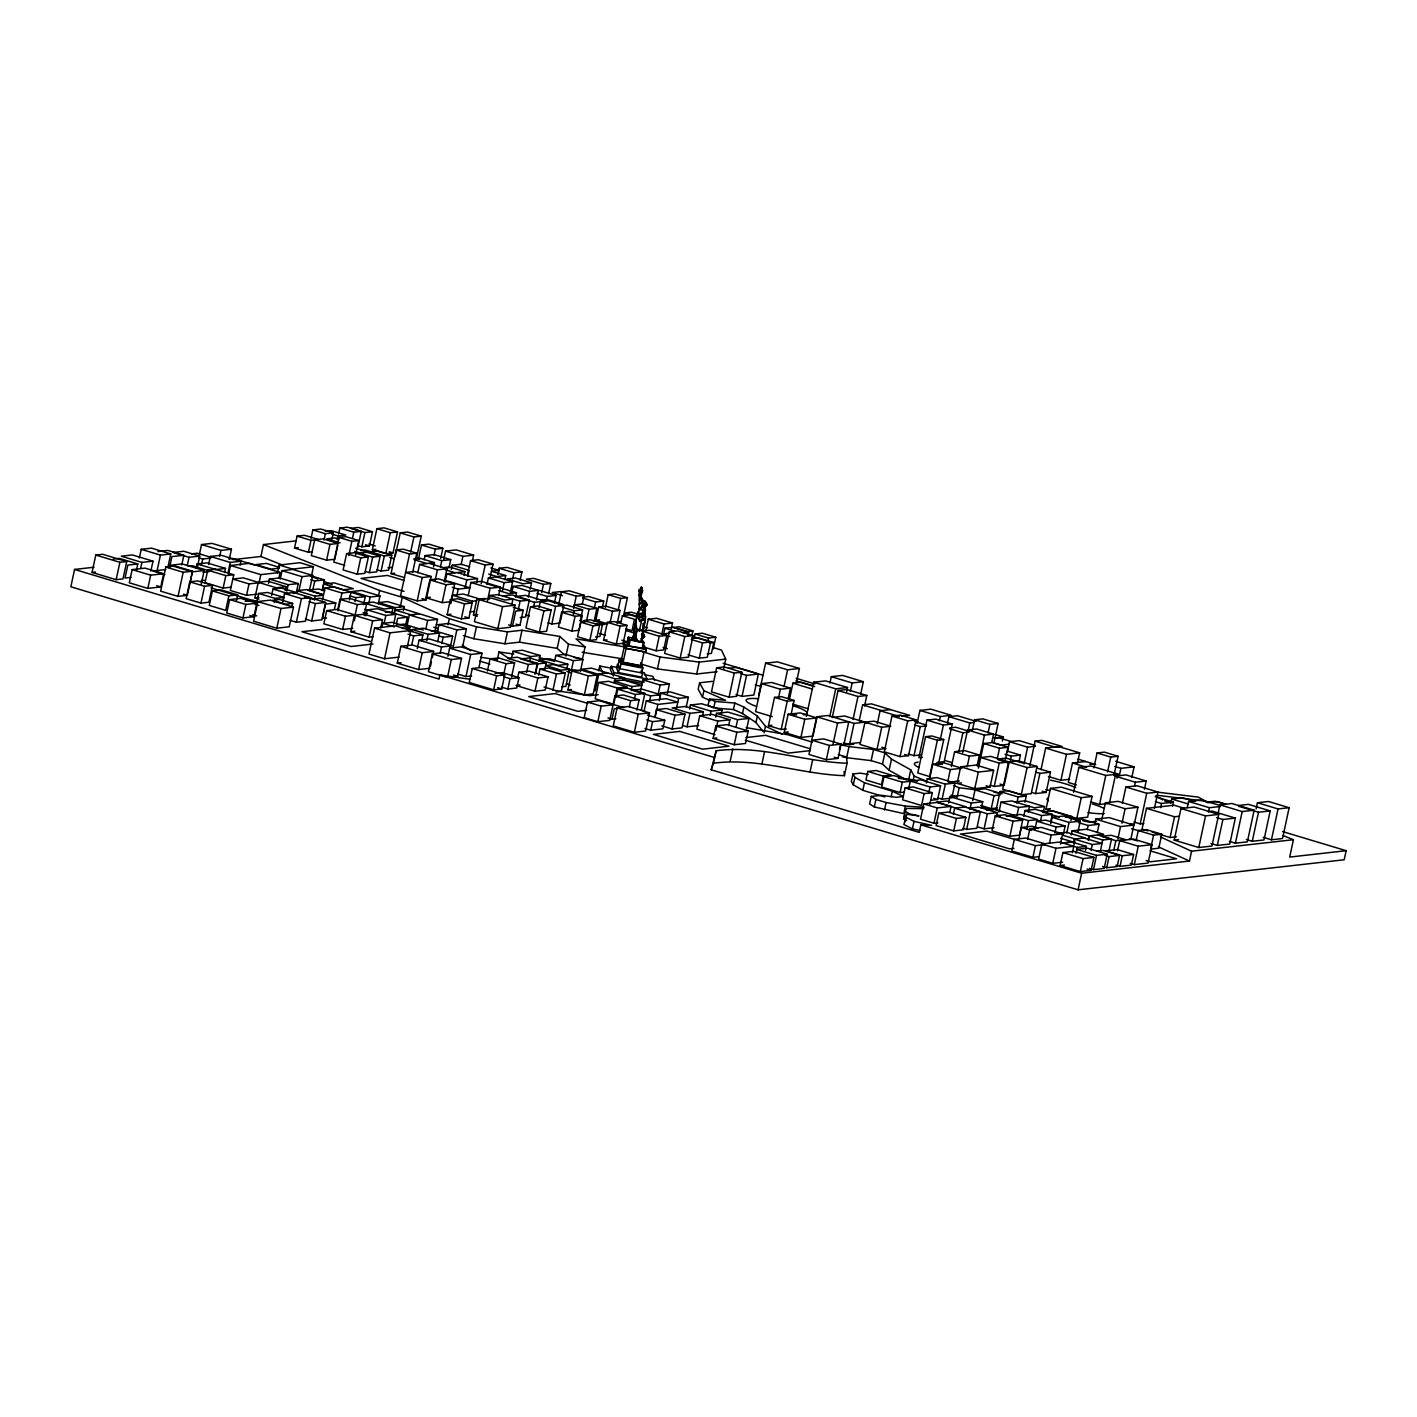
<?xml version="1.0" encoding="UTF-8"?>
<svg xmlns="http://www.w3.org/2000/svg" width="1417" height="1417" viewBox="0 0 1417 1417"><rect width="100%" height="100%" fill="white"/><g stroke="black" fill="none" stroke-linecap="round" stroke-linejoin="round"><path stroke-width="1.5" d="M639.067 590.712L639.421 610.089L639.226 608.601L642.362 605.838M642.397 631.132L644.522 636.339L641.724 637.685L645.337 618.733L644.983 606.334L646.807 605.024L645.054 601.18L643.566 600.967L644.221 603.376L643.194 603.412C635.95 598.718 647.02 589.49 639.333 589.49L639.226 591.084L642.592 591.721M641.688 590.18C641.069 580.704 640.838 596.238 640.98 587.718L640.697 589.242M642.184 587.825L641.795 589.33M646.294 602.526L646.63 603.961L642.308 605.325L643.424 602.296L643.938 604.439L640.36 595.955L641.246 590.375L642.84 590.517M646.471 603.642L646.807 605.024L644.522 604.705L643.495 601.393L643.194 603.412L641.848 597.691M642.574 615.864L643.708 608.513L642.397 616.023L640.945 613.774L639.156 616.306L638.429 614.836L641.051 613.313L643.123 616.466L643.708 608.513L642.078 616.519M636.729 618.131L633.629 631.167L634.958 632.088L631.929 639.652L641.653 641.901L645.337 618.733L640.041 621.496L637.916 616.767L638.713 615.757L639.528 617.086L639.616 621.337L641.742 620.699L642.822 614.039L643.637 616.271L643.477 610.426L639.315 609.54L638.235 614.252M635.808 637.721L636.888 629.414L635.613 621.478M642.308 605.325L646.134 606.175M628.032 642.45L623.958 641.653L625.606 645.497L642.875 648.224L644.062 642.627L635.188 640.803L636.888 629.414L642.981 629.874L642.68 625.871M643.991 602.597L643.832 603.695L643.265 600.153M906.632 820.585L903.727 818.849L904.188 815.944M923.76 808.646L905.8 808.434L905.339 811.321L909.696 813.943L918.978 815.909L906.65 814.279L903.887 824.499L912.389 828.874L920.058 830.451M644.983 606.334L639.226 608.601L644.133 606.494L643.283 601.747M635.418 623.356L637.65 611.737L638.73 612.41M640.927 587.594L642.255 587.966L641.033 589.879M634.621 638.376L628.262 637.278L630.193 640.059L643.336 642.61L642.131 648.224L645.957 649.447L645.39 652.157L645.957 649.447L625.606 645.497L625.039 648.207L645.39 652.157L645.975 649.464L644.292 645.603M94.071 567.225L74.57 569.439L70.85 586.797L1078.089 889.823L1344.202 859.765L1346.15 850.696L1282.58 831.566M92.07 572.433L95.789 555.057L102.626 554.277L126.733 561.539L123.013 578.898L116.159 579.677L92.07 572.433L95.488 572.043M116.159 579.677L119.896 562.301L126.733 561.539M132.135 569.599L129.301 582.812L147.846 588.392L160.794 586.939L163.628 573.708L145.083 568.128L132.135 569.599L150.68 575.178L163.628 573.708M136.404 570.449L137.786 563.966L119.241 558.387L113.271 559.06M139.362 557.961L141.204 549.318L151.53 548.149L170.766 553.941L167.985 566.906M140.637 568.412L141.93 562.407L153.001 561.15L150.857 571.157M147.846 588.392L150.68 575.178M156.738 572.379L160.44 555.11L170.766 553.941M165.807 567.03L160.635 591.155L178.011 596.38L187.345 595.317L192.517 571.21L175.141 565.985L165.807 567.03L183.183 572.273L192.517 571.21M169.402 568.27L171.9 556.598L183.856 555.251L181.766 564.976M178.011 596.38L183.183 572.273M187.363 565.135L189.046 557.288L199.744 556.066L197.229 567.845M189.754 581.82L186.141 598.665L200.966 603.128L208.919 602.225L212.532 585.38L197.707 580.917L189.754 581.82L204.579 586.284L212.532 585.38M189.86 583.432L192.322 571.866L204.154 570.537L201.267 584.017M196.131 568.128L197.016 563.984L206.971 562.868L225.516 568.447L224.63 572.592M199.39 554.49L201.533 544.553L211.983 543.366L231.449 549.229L229.306 559.166M201.427 565.082L202.737 559.024L210.796 558.103M208.618 564.48L210.354 556.456L221.052 555.251L240.979 561.238L240.111 565.259M215.703 569.297L207.732 570.201L205.075 582.653L223.142 588.09L231.113 587.187M200.966 603.128L204.579 586.284M237.684 594.857L221.229 589.915L212.391 590.907L209.273 605.431L225.728 610.373L228.845 595.848L237.684 594.857L236.338 601.074M219.724 556.367L220.999 550.398L231.449 549.229M223.142 588.09L225.817 575.639L233.77 574.735L230.333 590.446L246.558 595.335L257.008 594.148M228.119 572.486L230.28 562.443L240.979 561.238M228.403 575.143L230.457 565.489L249.746 563.311L280.105 572.45L278.866 578.242M229.643 599.568L226.755 613.047L242.98 617.918L253.926 616.678L256.814 603.199L240.589 598.328L229.643 599.568L245.867 604.439L256.814 603.199M246.558 595.335L249.002 583.91L259.453 582.741M242.98 617.918L245.867 604.439M232.919 559.644L260.905 556.491L263.456 544.553L295.958 540.887M258.957 599.072L254.936 597.868L258.266 582.316L267.972 581.218L286.057 586.656L285.224 590.552M259.169 582.352L260.817 574.629L280.105 572.45M256.884 601.623L258.638 593.457L267.459 592.465L283.914 597.407L283.046 601.499M268.504 583.29L269.407 579.075L279.486 577.941L298.261 583.591L296.454 592.005M271.621 595.37L272.967 589.065L281.558 588.09L297.552 592.908L293.248 593.386M277.484 573.053L279.202 565.046L299.979 562.708L313.423 566.747L311.279 576.754M274.207 602.491L275.093 598.399L283.914 597.407M280.247 579.057L282.054 570.661L292.752 569.457L312.679 575.444L309.526 590.127M276.811 628.209L281.027 608.495L293.478 607.096L289.245 626.792L276.811 628.209L253.625 621.231L257.859 601.534L270.293 600.117L293.478 607.096M282.674 602.119L284.516 593.528L293.585 592.519L310.518 597.602L305.452 621.195L296.366 622.222L290.024 620.309M312.165 551.833L308.428 552.258L294.523 548.078L297.074 536.14L304.549 535.307L318.453 539.487M286.819 591.048L288.182 584.725L298.261 583.591M291.725 607.556L292.628 603.412L279.645 599.497L272.666 600.294L285.649 604.191L292.628 603.412M298.828 591.332L301.98 576.648L312.679 575.444M311.031 538.371L312.838 529.94L320.809 529.037L333.332 532.81L331.968 539.115M308.428 552.258L310.996 540.32L322.899 538.85L338.202 543.455L329.984 544.376L314.698 539.771L311.297 555.588L326.601 560.193L334.802 559.254L337.777 545.421M296.366 622.222L301.431 598.629L310.518 597.602M312.909 589.525L314.733 580.97L324.44 579.872L322.155 590.57M324.015 540.019L325.361 533.695L333.332 532.81M314.326 600.117L315.176 596.203L323.023 595.299M311.669 620.965L315.406 603.589L325.609 602.438L321.872 619.814L311.669 620.965L305.346 619.052M326.601 560.193L329.984 544.376M322.438 590.428L323.802 584.017L334.129 582.848L353.364 588.64L343.038 589.791L323.802 584.017M322.491 599.869L325.042 587.949L334.129 586.921L351.044 592.005L349.344 599.958M337.157 539.718L337.954 535.927L345.801 535.041L331.206 530.667L325.325 531.322M338.592 534.05L339.885 528.027L347.36 527.177L361.264 531.375L357.81 547.44M355.614 554.915L358.696 540.55L345.943 536.706L339.106 537.486L333.827 562.106L344.756 565.401M355.543 615.102L336.768 609.452L326.689 610.603L323.855 623.817L342.631 629.467L352.709 628.333M334.465 609.08L335.776 602.969L320.012 598.24L311.846 599.161M346.616 553.604L343.109 569.935L357.261 574.186L364.842 573.336L368.349 556.987L354.215 552.736L346.616 553.604L360.75 557.855L368.349 556.987M348.777 555.677L351.859 541.312L358.696 540.55M352.496 538.247L353.789 532.207L361.264 531.375M337.813 609.381L339.974 599.373L349.29 598.311L366.684 603.536L364.098 615.563M338.132 610.922L341.958 593.032L351.044 592.005M342.631 629.467L345.465 616.236L364.169 614.216L382.484 619.725L380.73 627.89M361.849 546.82L364.913 532.562L372.494 531.712L369.447 545.97L361.849 546.82L357.81 545.616M357.261 574.186L360.75 557.855M354.976 601.729L355.844 597.691L365.303 596.628L363.567 604.687M373.078 636.729L369.146 637.172L350.849 631.663L354.339 615.332L372.653 620.841L382.484 619.725M354.781 616.608L357.35 604.598L366.684 603.536M354.339 620.77L355.136 616.997M383.883 553.161L372.37 549.69L376.869 528.683L384.078 527.868L397.522 531.924L393.023 552.913L385.796 553.728L390.313 532.739L397.522 531.924M369.341 572.645L372.671 557.094L380.128 556.261L376.798 571.813L369.341 572.645L365.356 571.458M366.011 615.775L367.286 609.877L377.241 608.743L395.786 614.323L393.66 624.171M368.898 602.933L370.156 597.053L379.986 595.937L378.304 603.784M381.12 571.016L384.344 555.978L391.8 555.127L388.577 570.165L381.12 571.016L377.135 569.811M369.146 637.172L372.653 620.841M378.357 596.468L379.632 590.517L263.456 544.553M407.14 647.764L410.859 630.494L395.325 625.818L374.549 628.156L368.987 654.087L384.521 658.763L399.063 657.116M404.5 577.622L391.057 573.584L396.105 549.991L403.331 549.176L416.775 553.215L412.63 572.521M395.166 556.474L400.232 532.881L407.565 532.048L421.239 536.157L416.191 559.75M381.864 627.518L382.749 623.374L392.208 622.311L409.814 627.607L408.928 631.752M384.131 623.338L385.831 615.456L395.786 614.323M391.995 612.303L392.916 607.999L373.22 602.083L364.275 603.093L383.972 609.009L392.916 607.999M393.961 613.844L395.29 607.627L404.252 606.618L403.367 610.762M384.521 658.763L390.082 632.832L410.859 630.494M394.245 614.269L395.148 610.054L403.987 609.062L437.499 619.353L434.718 632.265M416.775 553.215L409.548 554.029L400.533 595.831L417.218 600.861L426.18 599.852L431.175 576.506L414.49 571.494L405.528 572.503L422.213 577.516L431.175 576.506M410.682 552.01L413.906 536.99L421.239 536.157M396.406 624.082L397.628 618.343L407.334 617.263L405.705 624.897M400.161 607.273L402.286 597.319L379.632 590.517M418.44 559.095L421.469 544.978L428.926 544.128L442.83 548.308L440.669 558.404M430.042 668.275L418.6 669.568L397.274 663.156L400.887 646.311L412.329 645.018L433.655 651.43L432.309 657.754M417.785 572.751L419.574 564.462L434.488 562.584L433.567 566.871M407.051 625.712L409.354 614.96L419.184 613.844M424.179 559.821L425.082 555.606L434.045 554.596L450.73 559.626L448.923 568.04M417.218 600.861L422.213 577.516M411.869 644.505L413.711 635.861L422.921 634.834L421.54 641.316M434.08 555.216L435.373 549.158L442.83 548.308M454.715 583.751L446.018 584.743L429.794 579.854L438.491 578.88L454.715 583.751L450.889 601.658L442.175 602.632L425.95 597.744L429.369 581.856M417.253 648.579L419.06 640.183L429.51 639.014L451.988 645.762L441.537 646.949L419.06 640.183M435.196 580.208L437.41 569.829L446.993 568.748L444.318 581.2M425.826 629.077L427.668 620.469L437.499 619.353M418.6 669.568L422.213 652.723L433.655 651.43M440.404 566.942L441.767 560.636L450.73 559.626M443.734 559.52L445.54 551.124L456.239 549.902L473.615 555.145L472.268 561.433M426.818 640.821L428.2 634.338L439.518 633.045L437.676 641.688M445.186 581.749L446.886 573.832L464.918 571.618L464.085 575.461M442.175 602.632L446.018 584.743M451.545 676.989L457.673 676.299L461.499 658.409L442.494 652.706L432.291 653.857L428.465 671.747L445.345 676.83M437.003 632.195L437.818 628.404L433.761 627.182M437.251 632.726L439.022 624.543L448.587 623.462L466.441 628.829L462.491 647.25M430.502 666.185L431.406 661.969M451.297 569.333L452.182 565.259L461.251 564.232L469.718 566.782M476.785 600.755L472.516 601.251L468.868 618.042L461.287 618.892L447.152 614.641L450.376 599.604L457.957 598.753L472.091 603.004L464.51 603.855L450.376 599.604M441.785 643.672L443.167 637.243L452.625 636.162L450.323 646.914M440.191 653.255L441.537 646.949M450.748 603.748L452.572 595.246L463.27 594.042L483.215 600.029M448.038 624.631L449.313 618.662L402.286 597.319M461.11 564.745L462.916 556.35L473.615 555.145M456.947 595.087L458.222 589.135L469.913 587.807L448.126 581.253L444.23 581.696M470.249 679.31L439.925 674.917L439.04 679.08L74.57 569.439M447.896 656.177L449.614 648.154L460.932 646.878L482.028 653.219L479.017 667.248M467.451 575.143L470.568 560.618L478.415 559.733L493.01 564.125L489.892 578.65M465.113 587.736L466.813 579.836L477.511 578.614L476.661 582.582M467.787 576.453L469.098 570.342L452.182 565.259M452.909 648.348L456.859 629.91L466.441 628.829M447.471 677.45L451.297 659.56L461.499 658.409M461.287 618.892L464.51 603.855M468.212 595.76L470.887 582.476L481.213 581.324L500.449 587.099L498.66 595.512M477.405 616.165L473.473 614.978L476.803 599.409L485.269 598.452M481.178 583.68L485.181 565.011L493.01 564.125M479.159 599.604L474.429 621.638L497.828 628.687L510.403 627.27L515.133 605.218L491.717 598.187L479.159 599.604L502.557 606.635L515.133 605.218M564.48 654.849L557.218 648.384L519.472 642.167L504.913 643.796L473.88 638.748L476.431 626.828L449.313 618.662M457.532 673.996L465.98 676.547L470.692 654.495L482.028 653.219M487.058 584.141L488.404 577.906L496.853 576.949L512.617 581.696L510.403 592.076M472.251 668.487L469.24 682.498L493.63 689.831L501.707 688.91L504.718 674.917L480.328 667.584L472.251 668.487L496.623 675.82L504.718 674.917M487.43 600.879L490.123 588.268L500.449 587.099M488.918 599.48L489.768 595.494L497.845 594.591L520.11 601.145L529.303 600.1L525.689 616.944L520.181 617.582M497.792 574.593L499.138 568.27L507.091 567.385L521.934 571.848L520.128 580.262M498.111 574.292L498.961 570.36L490.92 567.951M502.38 590.942L504.151 582.653L512.617 581.696M504.859 579.642L505.727 575.55L491.327 571.228L498.961 570.36M487.43 671.038L490.034 658.905L498.607 657.949L514.601 662.749L511.572 676.919M497.828 628.687L502.557 606.635M512.617 579.057L513.964 572.734L521.934 571.848M497.668 658.161L498.997 651.944L513.804 654.052M511.909 592.2L513.149 586.408L521.987 585.416L538.442 590.358L536.37 600.011M493.63 689.831L496.623 675.82M511.643 605.077L512.919 599.125L504.824 600.029L489.768 595.494M504.913 643.796L507.463 631.876L522.023 630.228L559.768 636.446L568.483 644.204L585.062 646.931L582.493 658.87L574.204 657.506M515.611 596.894L516.497 592.749L486.297 583.662M512.511 626.137L515.735 611.099L523.192 610.249L519.968 625.287L512.511 626.137L508.544 624.932M503.85 673.837L506.028 663.723L514.601 662.749M518.303 609.558L520.11 601.145M511.75 657.222L513.025 651.289L522.483 650.226L540.09 655.522L538.832 661.456M507.817 689.034L510.031 678.654L518.994 677.645L516.78 688.007L507.817 689.034L501.565 687.139M528.364 597.159L529.604 591.367L538.442 590.358M530.135 589.135L531.481 582.812L515.505 578.012L506.914 578.986L522.908 583.786L531.481 582.812M519.472 642.167L522.023 630.228M530.489 606.759L525.937 628.014L539.381 632.071L546.59 631.256L551.16 609.983L537.716 605.945L530.489 606.759L543.933 610.798L551.16 609.983M517.612 677.928L518.835 672.26L529.037 671.109L548.042 676.83L545.208 690.061L535.006 691.213L516.001 685.491L520.074 685.031M533.66 606.387L534.528 602.314L548.538 600.826L563.824 605.431L560.052 623.073L551.851 623.994L548.025 622.842M541.719 592.519L543.473 584.353L550.806 583.521L548.609 593.723M539.062 607.645L540.32 601.764L555.623 606.37L566.853 605.112L582.617 609.841L580.297 620.646M526.628 672.367L528.311 664.484L537.769 663.422L535.661 673.27M529.799 660.535L530.631 656.585L540.09 655.522M539.381 632.071L543.933 610.798M546.395 600.312L547.228 596.433L556.049 595.441L554.384 603.217M534.988 674.315L537.22 663.935L546.183 662.926L544.748 669.798M535.006 691.213L537.84 677.981L548.042 676.83M538.673 675.165L539.983 669.019L548.822 668.027L565.277 672.986L561.327 691.39L556.031 691.992M551.851 623.994L555.623 606.37M558.67 604.528L561.415 591.739L569.368 590.836L584.211 595.299L582.387 603.819M561.61 612.268L558.44 627.058L571.883 631.096L579.092 630.282L582.263 615.509L568.819 611.453L561.61 612.268L575.054 616.324L582.263 615.509M557.218 648.384L559.768 636.446M554.543 661.42L555.854 655.38L565.294 654.3L582.918 659.613L580.315 671.711M552.931 690.345L556.438 673.978L565.277 672.986M573.956 606.848L576.241 596.203L584.211 595.299M573.655 608.655L574.47 604.882L582.298 603.996L596.894 608.389L594.06 621.602M573.23 615.12L574.151 610.798L582.617 609.841M565.932 656.142L568.483 644.204M571.883 631.096L575.054 616.324M566.889 668.541L567.81 664.236L549.495 658.728L539.664 659.844L557.979 665.352L567.81 664.236M569.528 669.249L561.203 670.188L545.669 665.529L554.012 664.573L569.528 669.249L565.861 686.359L561.699 686.838M587.258 621.425L580.669 622.169L577.551 636.694L589.826 640.395L596.433 639.652L599.533 625.127L583.822 620.522L590.428 619.778L602.703 623.48L599.922 636.428L595.53 636.924M571.299 670.755L573.46 660.676L582.918 659.613M567.898 689.92L571.954 671.003L580.793 670.011L597.248 674.953L593.192 693.887L584.353 694.879L567.898 689.92L571.423 689.53M586.638 620.611L589.065 609.275L596.894 608.389M594.361 607.946L595.654 601.942L603.731 601.038L602.455 607.025M589.826 640.395L592.944 625.871L599.533 625.127M607.734 623.87L595.813 620.274L598.647 607.061L606.122 606.21L620.026 610.39L617.192 623.622M584.353 694.879L588.409 675.944L597.248 674.953M605.431 607.539L608.194 594.679L614.907 593.918L627.43 597.673L623.746 614.836M587.506 702.053L584.176 717.604L597.85 721.714L609.717 720.385L613.065 704.816L599.391 700.707L587.506 702.053L601.18 706.162L613.065 704.816M603.553 640.236L607.379 622.346L614.234 621.567L626.969 625.411L623.143 643.3L616.289 644.062L603.553 640.236L606.972 639.846M598.7 670.737L599.728 665.972L612.463 668.452M595.122 691.018L598.806 673.907L607.751 672.898M610.125 622.577L612.551 611.241L620.026 610.39M598.647 682.427L595.14 698.758L613.685 704.338L617.192 688.007L627.146 686.891L608.601 681.311L598.647 682.427L617.192 688.007M618.414 609.168L620.699 598.435L627.43 597.673M597.85 721.714L601.18 706.162M617.44 667.513L611.223 666.309L610.479 669.78L612.516 674.492M616.289 644.062L620.132 626.172L626.969 625.411M620.77 623.267L622.4 615.669L629.998 614.801L636.02 616.625M624.596 616.501L625.375 612.87L631.344 612.197L637.508 614.057M613.189 676.068L613.933 672.579L611.223 666.309M619.247 659.791L618.237 664.502L620.008 668.629L621.018 663.9L619.247 659.791L620.38 658.391L622.028 662.235L621.018 663.9L642.787 668.133L641.777 672.862M614.571 683.207L615.492 678.92L624.436 677.911L591.527 668.133L581.572 669.249L600.117 674.829M618.503 672.597L619.353 668.629L617.458 664.236L616.608 668.204L618.503 672.597L641.688 677.113L642.556 673.128L641.299 670.241M624.649 644.806L621.638 658.834L623.108 662.253L642.273 665.972M613.118 704.231L614.889 695.942L623.356 694.985L639.12 699.732L636.888 710.094M623.108 662.253L626.119 648.224L644.115 651.714L641.104 665.742M630.193 640.059L628.989 645.674L627.058 642.875L628.262 637.278M616.041 697.394L617.794 689.211L627.253 688.131L644.877 693.427L641.37 709.793M628.989 637.278L627.058 642.875M607.964 717.958L611.985 719.163L614.216 708.801L618.095 708.358M628.138 645.373L629.325 639.758M617.139 707.809L613.242 725.947L634.338 732.288L645.656 731.013L649.553 712.875L628.457 706.516L617.139 707.809L638.235 714.15L649.553 712.875M644.221 615.952L645.497 610.001L643.407 605.502L641.795 607.716L642.928 604.97M643.389 627.412L645.727 616.519M631.15 690.628L632.017 686.537L641.724 685.438L623.639 680.001L613.951 681.099L632.017 686.537M629.325 706.906L630.654 700.689L639.12 699.732M645.798 630.778L648.278 619.229L656.726 618.273L672.49 623.019L671.251 628.794M634.533 698.599L635.418 694.507L644.877 693.427M641.015 664.006L642.787 668.133L640.803 662.554M640.413 691.567L643.017 679.912L652.227 678.867L669.391 684.021L667.248 694.011M634.338 732.288L638.235 714.15M656.124 650.775L659.224 636.251L666.822 635.401L663.705 649.907L656.124 650.775L644.682 647.321M643.991 711.653L646.294 700.919L666.203 698.67L677.787 702.159L657.878 704.408L646.294 700.919M661.969 633.594L664.042 623.976L672.49 623.019M663.652 634.231L664.927 628.227L673.27 627.288L688.786 631.964L687.936 635.95M649.783 699.856L650.651 695.853L660.605 694.72L659.312 700.742M640.502 663.847L657.453 668.93L660.003 657.01L699.236 662.093L725.734 659.1L723.609 669.037M669.267 631.858L664.644 653.379L680.178 658.055L688.503 657.116L693.126 635.595L677.592 630.919L669.267 631.858L684.783 636.534L693.126 635.595M658.037 695.056L660.18 685.066L669.391 684.021M650.722 730.216L652.546 721.66L664.75 720.279L662.908 728.834L650.722 730.216L644.93 728.48M654.778 717.48L656.461 709.634L666.415 708.518L684.96 714.079L682.02 727.824L672.065 728.958L661.757 725.858M655.115 717.285L657.878 704.408M659.702 696.881L660.535 692.984L670.241 691.886L688.325 697.323L686.235 707.048M680.178 658.055L684.783 636.534M692.063 634.781L692.895 630.902L679.221 626.792L673.252 627.465L686.926 631.575L692.895 630.902M672.065 728.958L675.006 715.213L684.96 714.079M676.405 708.606L678.619 698.422L688.325 697.323M694.277 638.004L695.127 634.037L702.336 633.222L715.78 637.26L713.229 649.199M699.272 658.197L702.549 642.893L710.643 641.99L707.366 657.275L699.272 658.197L687.971 654.796M657.453 668.93L696.686 674.014L699.236 662.093M689.583 708.996L690.433 704.993L701.504 703.735L722.139 709.935L721.271 713.938M683.083 725.628L687.05 726.815L689.955 713.336L703.381 711.812L702.549 715.674M707.721 642.06L708.571 638.075L715.78 637.26M712.414 681.347L699.591 682.781L698.209 689.264L702.531 697.164L710.395 700.653M693.781 638.252L697.996 637.774L713.761 642.521L711.423 653.396L707.189 653.875M702.531 697.164L703.912 690.681L699.591 682.781M728.657 725.557L729.897 719.783L711.83 714.345L699.75 715.691L696.863 729.188L714.947 734.626M709.456 698.953L708.057 705.436L713.707 707.933L715.089 701.45L709.456 698.953L725.557 700.264L703.912 690.681M716.648 667.761L711.476 691.886L729.082 697.182L736.681 696.314L741.853 672.207L724.229 666.911L716.648 667.761L734.254 673.057L741.853 672.207M710.2 715.195L711.051 711.192L722.139 709.935M715.709 717.197L716.524 713.353L727.86 712.078L748.938 718.419L746.05 731.898M713.123 738.399L715.798 725.947L727.116 724.672L748.194 731.013L745.537 743.464L734.219 744.74L713.123 738.399L716.896 737.974M715.762 730.765L717.834 721.147L729.897 719.783M711.21 769.785L716.152 750.78C760.15 744.793 803.191 761.779 847.065 763.232L844.408 775.684C800.534 774.213 757.475 757.245 713.477 763.214L711.21 769.785L919.226 832.364L920.837 824.836L931.589 825.349L914 821.364L905.498 816.971M713.477 763.214L716.152 750.78M729.082 697.182L734.254 673.057M762.718 731.048L755.97 722.546L742.508 713.548L733.475 709.545L734.856 703.062L715.089 701.45M742.03 696.385L746.546 675.395L758.361 674.049L753.862 695.056L742.03 696.385L736.025 694.578M735.972 727.399L737.619 719.694L748.938 718.419M730.145 761.336L732.819 748.902M734.219 744.74L736.875 732.288L748.194 731.013M742.508 713.548L743.89 707.065L734.856 703.062M758.803 694.826L765.587 663.191L777.402 661.863L799.418 668.487L796.248 683.242M788.135 698.9L790.438 688.131L771.68 682.48L761.602 683.614L755.598 711.617L772.283 716.63M755.97 722.546L757.351 716.063L743.89 707.065M764.064 732.748L765.446 726.266L757.351 716.063M786.329 728.923L781.192 729.489L768.457 725.663L774.514 697.394L781.352 696.633L794.105 700.459L791.076 714.593M761.885 764.064L764.56 751.612M778.518 697.872L780.377 689.264L790.438 688.131M783.973 686.696L787.604 669.816L799.418 668.487M781.192 729.489L787.25 701.238L794.105 700.459M789.535 698.971L792.918 683.207L801.367 682.268L813.145 685.793M784.221 732.412L788.118 714.274L800.18 712.91L816.865 717.923L812.968 736.078L800.906 737.442L784.221 732.412L788.242 731.969M800.906 737.442L804.803 719.287L816.865 717.923M806.379 716.453L813.712 682.232L825.526 680.886L847.543 687.511L846.622 691.797M811.764 739.833L816.706 716.772L827.9 715.496L854.061 723.396L873.899 721.164L890.815 726.248L881.746 727.275L844.621 716.01L833.674 717.25M812.03 740.223L808.983 754.482L826.359 759.707L838.049 758.396L841.113 744.138L823.72 738.912L812.03 740.223L829.406 745.448L841.113 744.138M809.993 772.106L812.667 759.671M829.937 683.029L831.301 676.671L842.495 675.413L863.36 681.683L860.633 694.383M829.76 716.648L835.729 688.839L847.543 687.511M832.222 717.657L838.032 690.504L846.87 689.512L866.797 695.499L864.565 705.949M826.359 759.707L829.406 745.448M833.072 744.014L837.571 723.042L848.765 721.767L843.823 744.846M850.342 691.425L852.166 682.941L863.36 681.683M839.449 749.38L840.458 744.722L860.048 742.508M853.034 719.482L857.976 696.491L866.797 695.499M842.371 756.784L846.64 757.705L849.031 746.564L873.545 749.469L884.899 752.888L891.506 759.122L910.777 769.838L914.089 776.091L926.381 781.104M843.398 742.809L849.509 744.651L854.061 723.396M859.464 719.517L862.616 704.869L871.437 703.877L909.661 715.372L901.389 716.293M868.178 774.514L860.332 773.133L852.981 773.965L851.369 781.476L853.282 784.805L862.829 790.332L884.757 796.921M865.008 722.156L860.048 744.474L876.964 749.575L886.05 748.548L881.817 747.273M853.282 784.805L854.894 777.295L852.981 773.965M862.829 790.332L864.441 782.804L854.894 777.295M877.318 723.715L880.099 710.749L890.425 709.58M867.771 771.45L865.929 780.005L881.463 784.681L883.287 776.126L891.63 775.188L876.096 770.511L867.771 771.45L883.287 776.126M846.64 757.705L871.154 760.628L873.545 749.469M876.964 749.575L881.746 727.275M864.441 782.804L892.356 791.2L903.337 796.478L896.217 797.293L881.445 795.291L871.242 796.443L869.631 803.953L874.289 806.946L903.798 813.624L905.41 806.096L924.167 807.318M891.966 716.081L884.297 751.86L900.061 756.607L908.527 755.651L916.197 719.871L900.433 715.124L891.966 716.081L907.73 720.828L916.197 719.871M906.455 779.917L889.114 770.281L882.508 764.046L884.899 752.888M874.289 806.946L875.901 799.436L871.242 796.443M883.995 776.693L902.31 782.202L912.141 781.104L893.826 775.595L883.995 776.693L881.764 787.073L900.078 792.581L904.011 792.138M889.114 770.281L891.506 759.122M884.491 810.028L886.103 802.5L875.901 799.436M891.151 796.85L892.356 791.2M900.061 756.607L907.73 720.828M900.078 792.581L902.31 782.202M917.136 723.325L919.916 710.413L930.863 709.173L951.25 715.302L940.303 716.541L919.916 710.413M932.315 792.67L913.31 786.966L905.109 787.887L902.558 799.808L921.546 805.529L924.114 793.609L932.315 792.67L929.765 804.608M908.793 779.137L910.777 769.838M908.297 753.933L914.036 755.651L920.253 726.62L926.417 725.911M908.634 788.897L910.316 781.05L920.891 779.864L940.587 785.78L937.647 799.525L931.306 800.233M903.727 818.849L905.8 808.434M917.277 781.334L913.31 779.704L914.089 776.091M905.038 821.789L906.65 814.279M937.115 762.452L944.183 761.655L952.242 724.069L935.787 719.11L926.948 720.102L918.889 757.705L922.432 757.298M943.722 739.532L931.908 735.972L925.549 736.698L917.773 772.991L929.587 776.551L937.381 740.241L943.722 739.532L938.231 765.162M912.389 828.874L914 821.364M939.382 720.846L940.303 716.541M926.328 783.016L927.249 778.712L936.956 777.614L955.023 783.052L951.799 798.09M949.833 812.136L951.055 806.397L937.611 802.359L923.813 803.917L920.519 819.221L933.962 823.259L937.912 822.816M929.782 778.075L932.74 764.224L944.2 762.931L961.806 768.244L950.364 769.537L932.74 764.224M928.755 792.865L930.013 786.984L940.587 785.78M940.286 739.674L943.403 725.061L952.242 724.069M947.566 723.007L948.912 716.683L957.378 715.727L976.154 721.359M933.962 823.259L937.239 807.956L951.055 806.397M938.78 813.145L936.106 825.597L953.73 830.893L963.188 829.813L965.845 817.379L948.239 812.083L938.78 813.145L956.404 818.441L965.845 817.379M938.089 797.984L942.092 799.188L945.316 784.15L955.023 783.052M947.814 781.387L950.364 769.537M951.409 766.632L954.597 751.701L964.552 750.567L979.395 755.031L977.11 765.711M958.902 751.453L962.905 732.784L969.069 732.093M948.593 803.032L949.975 796.62L961.417 795.327L982.743 801.739L981.361 808.151M962.728 752.498L967.563 730.021L976.632 728.993L993.547 734.077L991.811 742.26M967.97 731.402L969.777 722.953L974.01 722.475M957.13 783.371L960.691 766.774L975.994 765.056L993.6 770.352L990.058 786.949L974.754 788.667L957.13 783.371L961.505 782.875M953.34 814.385L954.668 808.168L966.288 806.875L946.822 801.012L936.371 802.199L955.837 808.044M957.042 797.594L959.15 787.746L953.588 785.461M972.328 730.481L974.613 719.783L982.831 718.862L998.117 723.449L993.99 742.703M967.156 766.827L969.441 756.164L979.395 755.031M953.73 830.893L956.404 818.441M977.907 765.765L984.478 735.104L993.547 734.077M978.421 768.138L983.752 743.518L992.219 742.561L1007.965 747.29L1005.291 759.849M969.919 809.444L971.3 803.032L982.743 801.739M974.754 788.667L978.315 772.07L993.6 770.352M966.642 829.423L970.202 812.827L980.405 811.675L976.844 828.272L966.642 829.423L962.763 828.254M972.717 800.729L975.038 789.924L985.24 788.773L1002.12 793.857M988.074 732.943L989.916 724.388L998.117 723.449M997.267 758.715L999.516 748.247L1007.965 747.29M1002.457 741.002L1003.325 736.946L994.982 734.431M977.943 826.961L984.124 828.821L987.348 813.783L997.302 812.667L996.381 816.954M990.111 785.195L994.238 786.435L999.233 763.108L1018.504 760.876L1037.049 766.455L1031.204 793.679L1021.25 794.795L1002.722 789.216L1008.55 761.992L1027.095 767.571L1037.049 766.455M980.706 805.423L991.262 808.611L994.043 795.645L1000.154 794.955M1007.292 752.268L1009.542 741.746L1019.248 740.648L1035.313 745.484M1024.916 802.199L1026.227 796.071L1008.142 790.633L1000.065 791.536L996.116 809.939L1000.136 811.162M995.23 815.838L992.006 830.876L1009.86 836.243L1019.443 835.162L1022.667 820.124L1004.812 814.757L995.23 815.838L1013.084 821.205L1022.667 820.124M994.238 786.435L1004.192 785.319L1009.187 761.974L990.642 756.395L980.706 757.528L999.233 763.108M998.932 812.1L1001.057 802.164L1011.88 800.942L1034.197 807.743L1044.524 806.574L1043.213 812.703M1010.445 760.274L1011.331 756.129L1020.417 755.102L1019.089 761.319M1024.013 764.011L1027.626 747.184L1035.384 746.316M1009.86 836.243L1013.084 821.205M1016.821 803.12L1018.132 796.974L1026.227 796.071M1021.25 794.795L1027.095 767.571M1016.963 815.413L1018.681 807.46L1029.504 806.238L1028.211 812.207M1029.84 765.782L1035.136 741.144L1041.849 740.383L1062.095 746.476L1055.382 747.237L1035.136 741.144M1018.947 838.846L1021.391 827.439L1032.09 826.235L1038.076 828.042M1023.765 816.316L1025.005 810.524L1035.579 809.337L1052.264 814.35L1050.599 822.073M1026.687 828.768L1028.441 820.62L1037.651 819.593L1020.506 814.421L1011.295 815.466L1028.441 820.62M1035.561 793.591L1039.901 773.381L1050.475 772.176L1046.136 792.404L1035.561 793.591L1031.629 792.422M1040.999 769.679L1045.64 748.07L1058.818 746.582L1079.683 752.852L1077.363 763.657M1027.662 839.077L1029.876 828.715L1041.318 827.422L1062.644 833.834L1060.43 844.195M1034.977 829.193L1036.695 821.152L1045.657 820.142L1065.123 826.005L1063.405 834.046M1044.63 843.753L1025.642 838.049L1014.324 839.325L1011.827 850.997L1032.904 857.338L1035.42 845.666L1044.843 844.603M1040.45 821.346L1041.69 815.554L1052.264 814.35M1046.012 809.142L1050.458 788.401L1061.298 787.179L1092.082 796.443L1087.636 817.184L1076.796 818.406L1046.012 809.142L1050.351 808.664M1085.546 850.306L1086.396 846.392L1077.31 847.401L1059.633 842.035L1041.849 844.036L1038.626 859.074L1052.76 863.325L1062.644 862.209M1050.812 823.614L1052.158 817.308L1063.352 816.05L1080.268 821.134L1078.018 831.655M1048.421 776.516L1060.926 780.271L1066.487 754.34L1079.683 752.852M1049.412 843.416L1051.201 835.127L1062.644 833.834M1054.868 833.037L1056.161 827.014L1065.123 826.005M1085.67 761.531L1072.474 763.019L1068.312 782.467L1076.353 784.876M1052.76 863.325L1055.984 848.287L1073.785 846.286L1072.403 852.733M1073.555 792.262L1078.886 767.359L1091.09 765.995L1117.978 774.072L1117.074 778.216M1066.824 832.913L1069.073 822.409L1080.268 821.134M1060.129 865.521L1062.909 852.556L1073.732 851.334L1093.906 857.391L1091.125 870.357L1080.303 871.579L1060.129 865.521L1064.468 865.025M1070.88 820.656L1071.766 816.511L1052.53 810.719L1042.203 811.888L1059.526 817.095M1071.217 835.003L1072.102 830.858L1086.804 829.193L1103.719 834.276L1089.035 835.941L1072.102 830.858M1076.796 818.406L1081.242 797.665L1092.082 796.443M1073.395 843.044L1074.245 839.094L1085.085 837.89L1066.771 832.381L1056.94 833.497M1074.051 844.674L1074.848 840.883M1093.871 767.89L1097.077 752.976L1104.41 752.144L1118.084 756.271L1113.975 775.418M1076.052 853.3L1077.31 847.401M1087.211 829.742L1088.132 825.509L1099.078 824.287L1097.254 832.718M1080.303 871.579L1083.084 858.613L1093.906 857.391M1088.132 840.086L1089.035 835.941M1078.089 889.823L1081.649 873.226L1189.465 861.04L1191.573 851.192L1293.42 839.696L1289.7 857.072L1346.15 850.696M1088.61 840.015L1089.46 836.03L1102.674 840.015L1111.513 839.006L1108.944 850.944M1094.845 823.277L1095.731 819.115L1109.05 817.609L1133.848 825.084L1130.731 839.59M1091.285 802.004L1099.557 804.484L1105.774 775.453L1117.978 774.072M1107.545 771.999L1110.751 757.085L1118.084 756.271M1091.055 850.466L1092.33 844.532L1102.036 843.434L1083.952 837.996M1101.841 819.398L1105.402 802.801L1118.226 801.349L1137.922 807.283L1134.362 823.879L1130.093 824.357M1093.463 869.648L1096.528 855.39L1107.226 854.185L1104.162 868.444L1093.463 869.648L1089.478 868.444M1109.476 802.89L1115.214 776.144L1126.037 774.922L1146.194 780.997L1144.44 789.216M1100.336 851.351L1102.674 840.015M1119.519 774.798L1120.9 768.333L1134.078 766.845L1131.776 777.614M1106.695 867.735L1109.086 856.594L1119.536 855.407L1117.145 866.549L1106.695 867.735L1102.585 866.495M1122.388 803.333L1125.877 787.02L1137.072 785.744L1157.937 792.032L1154.43 808.345M1113.727 850.554L1115.852 840.671L1125.417 839.59L1111.052 835.268L1101.47 836.349L1115.852 840.671M1117.871 839.023L1120.528 826.589L1133.848 825.084M1121.998 823.242L1125.098 808.717L1137.922 807.283M1117.517 850.855L1119.713 840.635L1133.511 839.077L1152.056 844.656L1148.107 863.059L1134.308 864.618L1130.181 863.378M1134.486 786.329L1135.371 782.219L1146.194 780.997M1120.015 866.389L1122.282 855.762L1133.618 854.486L1131.333 865.114L1120.015 866.389L1115.905 865.167M1136.133 840.547L1138.276 830.539L1146.495 829.618L1161.781 834.223L1158.787 848.216L1150.569 849.137L1153.58 835.144L1161.781 834.223M1133.919 822.002L1140.171 823.879L1146.743 793.29L1157.937 792.032M1134.308 864.618L1138.241 846.215L1152.056 844.656M1184.116 808.221L1174.108 805.21L1146.495 808.328L1142.049 829.069L1148.053 830.876M1160.612 807.655L1161.497 803.492L1173.435 802.146L1172.55 806.291M1170.779 803.156L1171.664 799.011L1182.734 797.753L1195.116 801.473M1152.056 832.08L1170.088 837.5L1174.534 816.759L1178.785 816.281M1174.197 840.122L1180.981 808.505L1194.159 807.017L1218.726 814.403L1211.942 846.038L1198.764 847.525L1174.197 840.122L1178.59 839.626M1187.251 807.566L1188.562 801.455L1201.74 799.967L1220.515 805.618M1198.764 847.525L1205.548 815.891L1218.726 814.403M1208.542 811.799L1209.409 807.725L1220.409 806.486M1218.142 813.287L1219.948 804.856L1231.887 803.51L1254.151 810.205L1247.367 841.84L1235.411 843.186L1229.354 841.361M1217.327 845.435L1222.889 819.504L1235.341 818.105L1229.779 844.036L1217.327 845.435L1211.021 843.54M1235.411 843.186L1242.195 811.551L1254.151 810.205M1256.117 808.912L1257.446 802.748L1268.516 801.491L1289.133 807.708L1282.527 838.545L1271.456 839.803L1263.202 837.323M1252.274 841.273L1258.491 812.242L1270.199 810.914L1263.964 839.962L1252.274 841.273L1246.34 839.484M1271.456 839.803L1278.063 808.948L1289.133 807.708M625.623 645.514L625.039 648.207L623.391 644.363L623.958 641.653L623.391 644.363L628.652 645.585M634.515 640.378L636.888 629.414L639.368 630.955L642.981 629.874L641.724 637.685M631.929 639.652L633.505 639.669L634.958 632.088M641.582 587.754L641.742 587.4M638.606 618.786L638.713 615.757M633.346 637.668L634.975 624.419L634.834 634.214L632.177 638.235L635.542 639.811L632.885 640.094L632.106 638.819L633.505 639.669M642.273 604.191L642.911 603.181M639.368 630.955L641.387 621.549L639.616 621.337M639.368 609.717L640.325 607.84L639.315 609.54M639.315 595.264L640.147 593.776L640.998 595.583L639.315 595.264L640.378 594.963M632.336 638.642L634.834 634.214L633.629 631.167M641.494 635.117L642.999 632.779L644.522 636.339L641.157 640.165L644.522 636.339L640.891 638.695M641.263 620.504L641.99 619.548L640.838 620.363M640.555 608.672L642.804 605.856M638.943 604.51L642.521 601.977L639.705 603.589L641.547 603.359M641.742 620.699L645.337 618.733M638.429 614.836L641.476 613.455L642.716 615.208M644.133 606.494L646.807 605.024L644.416 604.811M643.477 610.426L645.497 610.001M157.907 551.567L167.861 550.434L183.856 555.251M191.242 553.888L197.282 553.215L210.867 557.306M137.786 563.966L127.831 565.082L125.05 578.047L131.019 577.374M294.523 548.078L298.261 547.653M229.076 558.989L232.973 558.546L254.759 565.1M188.054 566.162L192.127 565.702L209.007 570.785M165.807 569.563L152.877 571.016L164.833 574.611M360.804 550.522L365.196 550.026L371.343 551.868M372.37 549.69L375.966 549.282M215.561 569.563L225.516 568.447M203.003 572.326L209.096 571.636M279.308 568.182L270.948 569.12L255.875 564.586L266.325 563.417L279.503 567.385M313.423 566.747L292.646 569.085L279.202 565.046M201.214 580.633L205.288 580.173M413.994 558.847L419.875 558.192L434.488 562.584M387.957 567.792L392.35 567.296M391.057 573.584L394.67 573.177M443.486 567.597L449.384 566.942L464.918 571.618M286.057 586.656L276.35 587.754L243.228 577.853L232.778 579.039L249.002 583.91M254.936 597.868L258.815 597.425M245.141 601.339L253.608 600.383L281.027 608.495M505.727 575.55L496.889 576.56L488.67 574.08M335.776 602.969L325.573 604.12L322.509 618.397L326.601 617.936M425.95 597.744L430.307 597.265M516.497 592.749L508.774 593.617L498.713 590.588M502.946 595.972L512.157 594.945L529.303 600.1M561.079 591.544L552.258 592.536L562.531 595.636M385.389 612.25L389.268 611.825L407.334 617.263M540.603 600.153L546.944 599.426L562.708 604.173L558.475 604.652M415.128 614.606L411.603 615.013L395.148 610.054M582.6 597.177L588.675 596.504L603.731 601.038M470.231 611.878L474.518 611.382M447.152 614.641L450.943 614.216M473.473 614.978L477.706 614.5M396.671 624.95L403.827 624.135L423.293 629.998M350.849 631.663L354.764 631.22M402.251 628.457L409.814 627.607M431.229 631.291L435.001 630.866L452.625 636.162M372.99 644.027L351.026 646.506L301.892 631.716L328.266 628.741L371.254 641.671M595.813 620.274L599.55 619.849M596.114 624.224L602.703 623.48M617.334 621.85L620.681 621.461M600.861 624.773L605.254 624.277M397.274 663.156L401.1 662.731M669.409 633.186L661.58 634.072L669.922 636.587M682.533 632.655L688.786 631.964M691.531 637.916L695.57 637.455L710.643 641.99M709.527 642.999L713.761 642.521M465.98 676.547L471.631 675.891M495.135 673.429L502.309 672.632L518.994 677.645M568.713 670.507L574.381 669.851L578.295 671.038M728.462 668.31L736.344 667.425L758.361 674.049M696.686 674.014L717.073 671.711M598.187 694.72L589.809 695.658L556.279 690.699L544.004 687.015M586.656 710.342L577.87 711.334L528.736 696.562L555.11 693.586L587.86 703.434M611.985 719.163L615.864 718.72M687.05 726.815L698.581 725.522M768.457 725.663L771.875 725.274M745.767 737.566L765.552 735.334L810.595 748.885M949.656 727.948L955.82 727.258L969.21 731.278M849.509 744.651L853.884 744.155M810.294 750.62L788.313 753.1L745.324 740.152M993.99 737.991L1003.325 736.946M994.929 738.257L998.896 737.814L1013.137 742.083M1009.258 744.208L1001.305 745.112L993.175 742.667M914.036 755.651L920.2 754.96M998.153 758.998L1006.123 758.095L1022.596 763.054M1089.886 764.33L1093.782 763.887M948.345 782.184L959.327 780.944M1060.926 780.271L1069.729 779.279M942.092 799.188L949.868 798.32M1014.962 801.951L1025.288 800.782L1044.524 806.574M991.262 808.611L997.373 807.92M986.586 810.294L994.539 809.39L1014.253 815.306L1006.283 816.21M1099.557 804.484L1107.687 803.581M1065.566 817.202L1071.766 816.511M1205.956 802.288L1215.184 801.243L1225.492 804.342M1207.621 802.731L1217.575 801.615L1225.67 804.041M984.124 828.821L994.079 827.705M1075.113 819.788L1081.685 819.044L1099.078 824.287M1096.545 821.364L1089.159 822.197L1082.694 820.726M1238.671 805.476L1248.412 804.36L1270.199 810.914M1208.01 811.604L1212.155 811.126L1235.341 818.105M1140.171 823.879L1143.909 823.454M1013.952 848.34L1009.559 848.854L960.425 834.064L986.799 831.088L1035.42 845.666M1061.935 843.026L1072.51 841.822L1060.695 838.279M1062.945 843.08L1072.031 842.052L1086.396 846.392M1170.088 837.5L1176.464 836.774M1032.904 857.338L1038.572 856.7M1096.811 851.156L1103.081 850.448L1119.536 855.407M635.542 639.138L637.243 639.085L635.188 640.803L644.062 642.627L642.131 639.829M641.99 591.792L639.492 591.332M637.916 616.767L642.84 617.245L643.867 620.061M715.904 708.11L733.475 709.545M642.22 588.905L640.643 588.586M898.289 778.376L913.31 779.704M643.566 600.967L646.418 602.721M1155.918 791.944L1198.251 797.116L1205.672 801.207L1158.008 795.398M959.15 787.746L976.49 789.924M539.204 657.665L553.905 661.084M480.558 657.275L497.473 659.684M639.598 619.034L638.376 616.926M476.431 626.828L507.463 631.876M626.066 647.091L575.975 638.854L585.062 646.931M582.121 652.21L623.515 659.029M641.37 592.696L639.687 592.377M746.121 727.612L787.763 734.732L812.384 742.136M642.131 648.224L645.709 648.88L643.105 646.79M886.103 802.5L905.41 806.096M622.028 662.235L642.379 666.185M642.131 667.301L621.797 663.351L620.132 659.49M640.236 671.941L644.363 672.738L647.073 679.009L613.933 672.579M619.353 668.629L642.556 673.128M644.274 674.634L652.759 676.281L654.495 680.284M619.406 677.273L644.257 682.108M623.143 679.717L642.238 683.437M993.831 792.121L1000.296 793.378M755.243 684.996L761.673 686.395M840.458 744.722L849.031 746.564M1069.764 817.768L1078.39 819.735M1131.528 828.839L1139.87 830.947M1129.402 838.705L1137.745 840.812M641.246 590.375L639.333 589.49M608.194 594.679L620.699 598.435M400.232 532.881L413.906 536.99M376.869 528.683L390.313 532.739M445.54 551.124L462.916 556.35M550.806 583.521L533.66 578.366L526.309 579.181L543.473 584.353M421.469 544.978L435.373 549.158M499.138 568.27L513.964 572.734M470.568 560.618L485.181 565.011M372.494 531.712L358.359 527.461L350.778 528.311L364.913 532.562M561.415 591.739L576.241 596.203M582.458 597.974L595.654 601.942M1097.077 752.976L1110.751 757.085M648.278 619.229L664.042 623.976M1257.446 802.748L1278.063 808.948M625.375 612.87L637.685 616.59M695.127 634.037L708.571 638.075M339.885 528.027L353.789 532.207M1115.728 761.319L1134.078 766.845M831.301 676.671L852.166 682.941M974.613 719.783L989.916 724.388M598.647 607.061L612.551 611.241M425.082 555.606L441.767 560.636M539.594 590.482L556.049 595.441M664.927 628.227L674.634 631.15M622.4 615.669L634.462 619.282L632.017 630.689L625.977 628.882M396.105 549.991L409.548 554.029M488.404 577.906L504.151 582.653M948.912 716.683L969.777 722.953M1114.772 766.491L1120.9 768.333M691.266 639.51L702.549 642.893M536.937 593.333L547.228 596.433M513.149 586.408L529.604 591.367M574.47 604.882L589.065 609.275M765.587 663.191L787.604 669.816M368.898 544.004L375.239 545.917M415.358 557.979L419.574 559.254M643.353 626.562L647.569 627.837M713.017 647.534L721.466 650.066L725.734 659.1M1045.64 748.07L1066.487 754.34M1238.688 806.291L1258.491 812.242M331.702 534.05L337.954 535.927M429.138 563.381L446.993 568.748M389.179 551.762L393.023 552.913M365.409 544.748L369.447 545.97M457.585 572.627L477.511 578.614M666.822 635.401L649.677 630.228L642.078 631.096L659.224 636.251M1077.93 759.122L1095.713 764.56M414.118 559.697L426.641 563.47M339.106 537.486L351.859 541.312M312.838 529.94L325.361 533.695M445.381 569.793L455.087 572.716M338.734 539.08L334.908 537.929L326.689 538.85L340.08 542.888M391.8 555.127L377.896 550.947L370.439 551.78L384.344 555.978M544.854 601.162L525.618 595.37L515.292 596.539L534.528 602.314M813.712 682.232L835.729 688.839M562.336 607.255L574.151 610.798M1009.542 741.746L1027.626 747.184M1219.948 804.856L1242.195 811.551M419.574 564.462L437.41 569.829M838.032 690.504L857.976 696.491M796.141 678.318L814.917 683.968M967.563 730.021L984.478 735.104M446.886 573.832L466.813 579.836M607.379 622.346L620.132 626.172M389.764 557.412L393.855 558.652M1072.474 763.019L1086.538 767.252M470.887 582.476L490.123 588.268M1115.214 776.144L1135.371 782.219M355.543 548.202L368.509 552.116L360.184 553.055L354.622 551.372M795.929 680.922L814.704 686.572M926.948 720.102L943.403 725.061M380.128 556.261L366.224 552.063L358.767 552.913L372.671 557.094M625.729 630.441L635.967 633.523M1078.886 767.359L1105.774 775.453M949.514 728.763L962.905 732.784M1188.562 801.455L1209.409 807.725M792.918 683.207L812.526 689.123M862.616 704.869L881.197 710.466M723.148 663.262L763.409 675.378M913.859 720.651L918.092 721.926M579.978 620.611L584.141 621.868M880.099 710.749L899.334 716.524M915.081 721.66L926.559 725.114M1171.664 799.011L1188.154 803.97M297.074 536.14L310.996 540.32M580.669 622.169L592.944 625.871M983.752 743.518L999.516 748.247M663.138 647.516L667.301 648.773M1007.788 751.293L1020.417 755.102M1125.877 787.02L1146.743 793.29M1155.245 796.673L1173.435 802.146M914.532 724.884L920.253 726.62M1164.615 800.924L1170.796 802.784M740.542 673.589L746.546 675.395M452.289 587.346L458.222 589.135M1216.565 817.609L1222.889 819.504M1005.025 754.216L1011.331 756.129M513.273 607.273L523.192 610.249M599.356 633.417L605.502 635.277M621.868 640.201L628.014 642.043M1180.981 808.505L1205.548 815.891M1155.422 801.668L1161.497 803.492M761.602 683.614L780.377 689.264M1036.677 768.032L1050.475 772.176M525.707 614.836L529.551 616.005M643.07 651.909L660.003 657.01M925.549 736.698L937.381 740.241M403.792 580.35L387.426 575.426L361.052 578.402L404.04 591.332M452.572 595.246L472.516 601.251M998.223 759.831L1008.532 762.931M1035.951 772.194L1039.901 773.381M858.915 720.633L867.346 723.166M1146.495 808.328L1174.534 816.759M774.514 697.394L787.25 701.238M954.597 751.701L969.441 756.164M792.617 704.107L808.292 708.819M516.001 624.1L519.968 625.287M1105.402 802.801L1125.098 808.717M816.706 716.772L837.571 723.042M422 598.594L426.18 599.852M1050.458 788.401L1081.242 797.665M944.767 760.451L952.419 762.753M464.829 616.82L468.868 618.042M788.118 714.274L804.803 719.287M960.691 766.774L978.315 772.07M1042.203 791.217L1046.136 792.404M379.986 595.937L361.672 590.446L351.841 591.544L370.156 597.053M310.376 575.639L324.44 579.872M904.577 754.464L908.527 755.651M1000.065 784.079L1004.192 785.319M201.533 544.553L220.999 550.398M404.252 606.618L387.567 601.605L378.605 602.615L395.29 607.627M282.054 570.661L301.98 576.648M310.73 579.748L314.733 580.97M643.017 679.912L660.18 685.066M349.645 591.916L365.303 596.628M555.854 655.38L573.46 660.676M1138.276 830.539L1153.58 835.144M986.143 785.762L990.058 786.949M1095.731 819.115L1120.528 826.589M325.042 587.949L341.958 593.032M349.981 595.919L355.844 597.691M1000.065 791.536L1018.132 796.974M409.354 614.96L427.668 620.469M439.022 624.543L456.859 629.91M210.354 556.456L230.28 562.443M324.776 590.836L318.666 588.994L307.719 590.216L321.996 594.52M436.383 624.366L440.439 625.588M598.806 673.907L615.492 678.92M660.535 692.984L678.619 698.422M199.744 556.066L183.767 551.266L173.069 552.471L189.046 557.288M660.605 694.72L642.06 689.14L632.106 690.274L650.651 695.853M230.457 565.489L260.817 574.629M463.448 635.613L473.88 638.748M975.038 789.924L994.043 795.645M513.025 651.289L530.631 656.585M322.97 594.467L306.692 589.578L296.861 590.694L315.176 596.203M339.974 599.373L357.35 604.598M690.433 704.993L711.051 711.192M716.524 713.353L737.619 719.694M198.858 557.855L202.737 559.024M269.407 579.075L288.182 584.725M1078.461 822.604L1088.132 825.509M871.154 760.628L882.508 764.046M546.183 662.926L529.497 657.913L520.535 658.923L537.22 663.935M571.954 671.003L588.409 675.944M367.286 609.877L385.831 615.456M364.789 609.221L368.597 610.373M927.249 778.712L945.316 784.15M703.381 711.812L685.545 706.445L672.101 707.969L689.955 713.336M439.518 633.045L423.541 628.245L412.205 629.52L428.2 634.338M566.889 671.516L570.803 672.685M1001.057 802.164L1018.681 807.46M1052.158 817.308L1069.073 822.409M537.769 663.422L517.134 657.222L507.693 658.285L528.311 664.484M1025.005 810.524L1041.69 815.554M838.368 754.57L846.604 757.05L847.065 763.232M363.213 612.551L367.021 613.703M617.794 689.211L635.418 694.507M1119.713 840.635L1138.241 846.215M439.252 636.056L443.167 637.243M197.016 563.984L233.77 574.735M306.603 596.716L325.609 602.438M1098.299 835.038L1111.513 839.006M1149.966 850.785L1176.588 858.791L1150.214 861.784L1146.123 860.544M304.531 596.77L310.234 598.488M699.75 715.691L717.834 721.147M408.503 629.254L412.4 630.423M834.188 757.227L838.049 758.396M141.204 549.318L160.44 555.11M539.983 669.019L556.438 673.978M272.967 589.065L288.962 593.865M910.316 781.05L930.013 786.984M207.732 570.201L225.817 575.639M407.671 630.246L422.921 634.834M284.516 593.528L301.431 598.629M382.749 623.374L394.493 626.916M309.065 601.676L315.406 603.589M204.154 570.537L182.138 563.913L170.306 565.241L192.322 571.866M1036.695 821.152L1056.161 827.014M715.798 725.947L736.875 732.288M949.975 796.62L971.3 803.032M614.889 695.942L630.654 700.689M407.99 634.143L413.711 635.861M490.034 658.905L506.028 663.723M981.768 807.159L992.006 810.241M326.689 610.603L345.465 616.236M656.461 709.634L675.006 715.213M997.302 812.667L978.757 807.088L968.821 808.204L987.348 813.783M449.614 648.154L470.692 654.495M566.339 683.773L570.254 684.942M1133.618 854.486L1117.163 849.545L1105.827 850.82L1122.282 855.762M153.001 561.15L132.366 554.95L121.295 556.208L141.93 562.407M996.399 814.881L1000.331 816.068M374.549 628.156L390.082 632.832M258.638 593.457L275.093 598.399M905.109 787.887L924.114 793.609M1063.051 835.322L1075.255 839.006M1074.245 839.094L1092.33 844.532M518.835 672.26L537.84 677.981M964.871 806.999L980.405 811.675M479.637 661.066L489.875 664.148M641.033 710.059L645.142 711.299M933.697 798.338L937.647 799.525M1029.876 828.715L1051.201 835.127M605.838 702.265L623.923 707.703M647.356 715.054L664.75 720.279M1021.391 827.439L1031.363 830.451M954.668 808.168L970.202 812.827M1107.226 854.185L1087.3 848.181L1076.601 849.403L1096.528 855.39M1104.977 855.354L1109.086 856.594M432.291 653.857L451.297 659.56M210.991 587.896L256.016 601.446M503.779 676.777L510.031 678.654M646.754 719.925L652.546 721.66M400.887 646.311L422.213 652.723M95.789 555.057L119.896 562.301M923.813 803.917L937.239 807.956M212.391 590.907L228.845 595.848M254.989 604.297L258.939 605.484M1041.849 844.036L1055.984 848.287M1062.909 852.556L1083.084 858.613M497.65 687.688L501.707 688.91M156.667 585.699L160.794 586.939M453.44 675.041L457.673 676.299M252.775 614.677L256.707 615.864M183.484 594.166L187.345 595.317M249.87 615.474L253.926 616.678M1087.087 869.152L1091.125 870.357M439.925 674.917L713.885 757.333M920.837 824.836L1081.649 873.226M641.051 613.313L642.379 615.35L640.945 613.774M1283.217 835.623L1293.42 839.696M260.905 556.491L283.329 565.348M311.864 576.648L317.975 579.057M324.086 581.484L332.233 584.707M951.073 795.15L955.058 796.779M1160.434 836.951L1191.573 851.192M1158.327 846.799L1189.465 861.04M1042.044 810.506L1046.065 812.348M765.446 726.266L781.901 734.059M1155.51 795.876L1162.79 799.914M498.997 651.944L509.252 658.71M462.225 645.178L470.621 650.704M642.521 623.87L643.92 624.879M643.849 602.083L641.883 601.074L644.221 603.376M643.46 601.162L641.316 599.019L643.601 601.109M643.353 603.323L644.522 604.705M645.054 601.18L644.664 603.819L643.052 602.81L644.664 603.819L643.973 601.375M599.728 665.972L602.331 671.995M638.854 614.978L639.156 616.306M638.305 616.005L638.748 618.733M844.089 771.557L844.408 775.684M644.505 605.998L644.806 610.585M793.042 705.701A31.192 5.154 12.1 0 1 803.35 714.806M796.708 714.859A31.192 5.154 12.1 0 1 792.404 714.505M755.491 706.109A31.192 5.154 12.1 0 1 758.609 698.705M1049.767 790.509A31.192 5.154 12.1 0 1 1045.781 789.606M1050.493 780.147A31.192 5.154 12.1 0 1 1075.751 787.569M1104.268 813.588A31.192 5.154 12.1 0 1 1087.919 812.579M1048.226 800.835A31.192 5.154 12.1 0 1 1047.907 798.054M1092.241 803.935A31.192 5.154 12.1 0 1 1103.648 808.186M918.818 767.518A31.192 5.154 12.1 0 1 918.198 762.116M936.424 763.409A31.192 5.154 12.1 0 1 942.305 764.436M641.423 587.984L640.573 588.427L642.149 588.728L641.458 588.02M679.823 731.402L653.45 734.378L702.584 749.168L728.958 746.192L679.823 731.402M644.664 603.819L643.637 601.269L644.664 603.819"/></g></svg>
